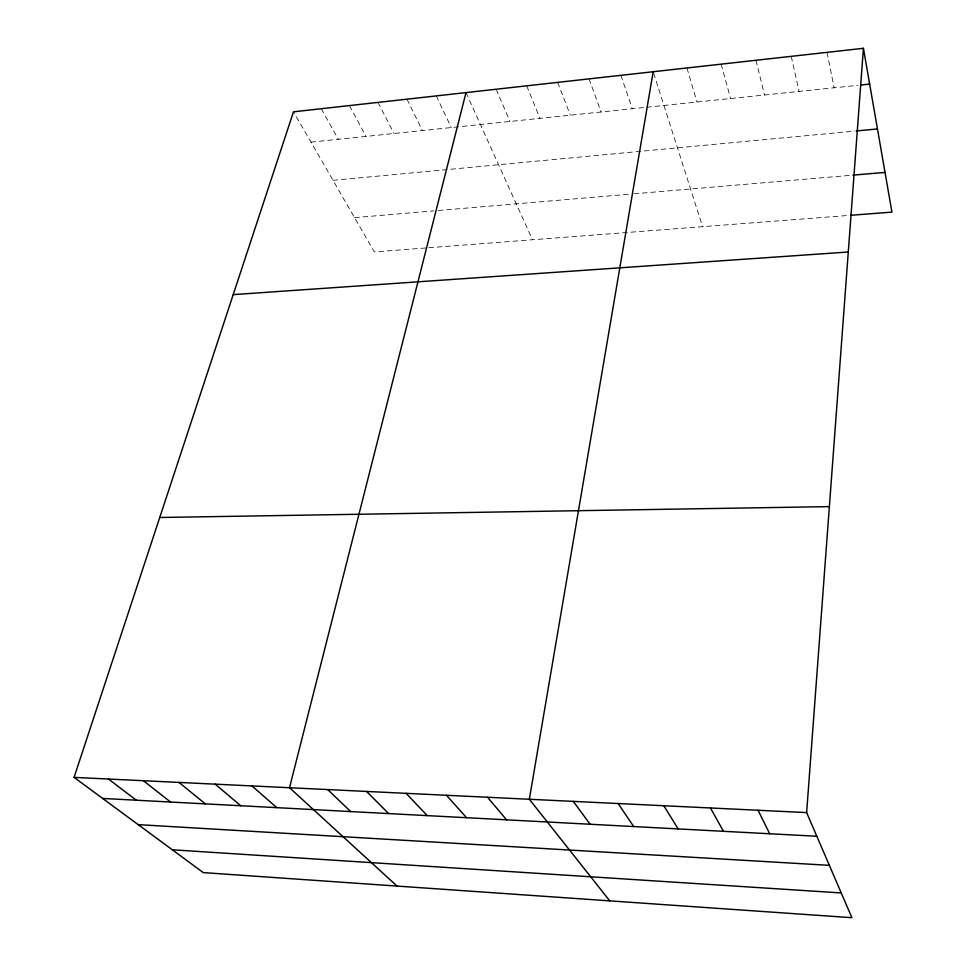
<?xml version="1.0" encoding="UTF-8"?>
<svg xmlns="http://www.w3.org/2000/svg" width="966" height="966" viewBox="0 0 966 966"><rect width="100%" height="100%" fill="white"/><g stroke="black" fill="none" stroke-linecap="round" stroke-linejoin="round"><path stroke-width="0.72" stroke-dasharray="4.83 3.62" d="M310.967 142.135L645.252 107.407M646.689 107.25L857.808 85.322M333.041 180.352L854.946 131.086M354.57 217.628L433.915 210.866M438.19 210.503L630.967 194.069M633.925 193.816L851.481 175.269M425.813 247.972L374.361 251.921L293.471 111.827M428.723 247.743L849.066 215.406M321.28 108.723L338.305 139.285M349.463 105.584L365.993 136.411M378.02 102.408L394.043 133.501M406.952 99.172L422.456 130.543M436.282 95.912L451.255 127.56M466.01 92.591L532.471 239.761M496.138 89.234L509.988 121.45M526.687 85.829L539.958 118.347M557.66 82.376L570.326 115.183M589.055 78.886L601.106 111.996M620.897 75.336L632.307 108.747M653.644 73.138L702.584 226.672M686.947 67.97L697.005 102.034M721.191 64.154L730.538 98.544M755.955 60.278L764.553 95.006M791.239 56.342L799.075 91.42M827.065 52.357L834.105 87.785"/><path stroke-width="1.45" d="M806.634 812.599L863.423 48.3L293.471 111.827L74.068 777.376L203.271 872.6L851.903 917.7L806.634 812.599L74.068 777.376M653.197 71.738L529.344 799.256L609.751 900.867M466.01 92.591L289.51 787.725L397.026 886.063M860.766 85.02L869.654 84.09M856.444 130.941L877.466 128.961M852.942 175.136L885.025 172.407M850.527 215.297L891.932 212.109L863.423 48.3M233.204 294.63L848.293 252.005M159.74 517.498L829.371 506.619M102.65 798.435L816.825 836.254M138.198 824.638L829.359 865.343M172.334 849.79L841.241 892.946M108.446 779.031L136.315 800.222M143.403 780.709L170.547 802.034M178.976 782.412L205.36 803.881M215.176 784.163L240.763 805.753M252.005 785.926L276.771 807.661M327.679 789.56L350.694 811.573M366.549 791.432L388.634 813.577M406.118 793.34L427.238 815.618M446.437 795.272L466.554 817.707M487.504 797.252L506.57 819.82M573.297 801.369L590.105 824.24M618.107 803.531L633.708 826.558M663.823 805.729L678.156 828.913M710.469 807.974L723.474 831.303M758.056 810.257L769.685 833.755"/></g></svg>
